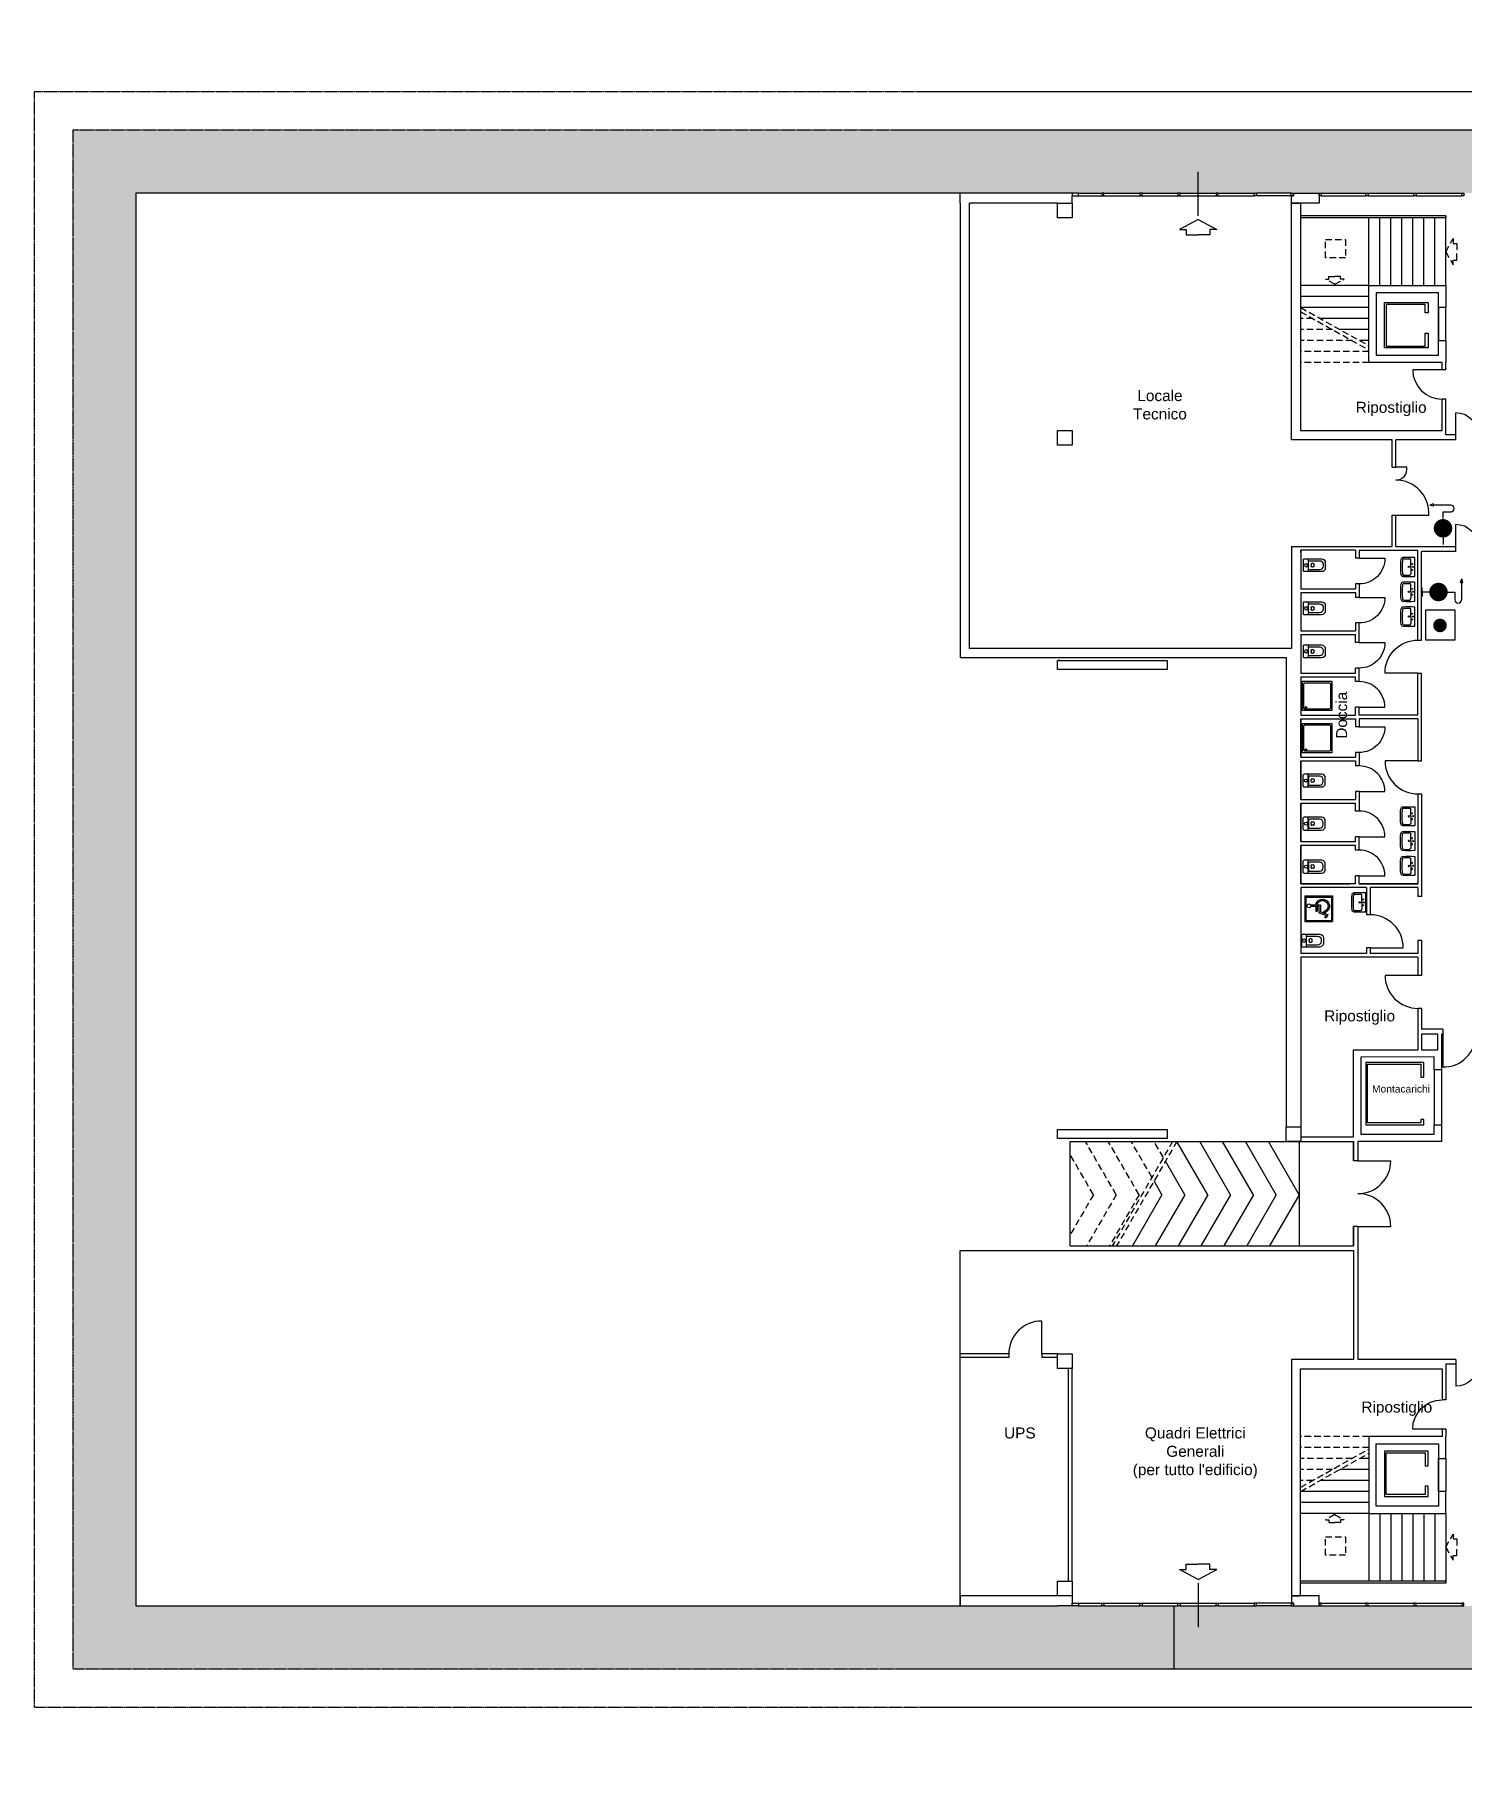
# Model space of a CAD drawing. Header units: millimetres. Extents: x 1226 to 2351, y 468 to 940.
# Drawn here: x 1225.7 to 1615.6, y 467.9 to 939.9 of the extents above; entities that cross this region are included whole.
import ezdxf
from ezdxf.enums import TextEntityAlignment as Align

# ---------------------------------------------------------------- set-up
doc = ezdxf.new("R2010")
doc.units = ezdxf.units.MM
for name, pattern in [('CONTINUA', [0]), ('HIDDEN', [0.375, 0.25, -0.125]), ('TRATTEGGIATA2', [0.375, 0.25, -0.125])]:
    doc.linetypes.add(name, pattern=pattern)
for name, color, linetype in [('arredi', 143, 'Continuous'), ('PROIEZIONI', 4, 'CONTINUA'), ('RETINI', 8, 'Continuous'), ('SEZIONI', 7, 'Continuous'), ('TESTO', 7, 'Continuous')]:
    doc.layers.add(name, color=color, linetype=linetype)
doc.styles.add('Arial', font='Arial.ttf')

# ---------------------------------------------------------------- blocks, each defined once
blk = doc.blocks.new('PORTA80')
at = {"ltscale": 0.5}
blk.add_line((0, 0), (80.1, 0), dxfattribs=at)
blk.add_arc((0, -0.1), 80.1, 0.0985, 90, dxfattribs=at)
blk = doc.blocks.new('ED012', base_point=(10.392, 7.794))
for p, q in [((10.391, 8.081), (9.881, 7.803)), ((10.391, 8.081), (10.901, 7.803)), ((9.881, 7.803), (10.068, 7.803)), ((10.068, 7.803), (10.068, 7.657)), ((10.068, 7.657), (10.391, 7.657)), ((10.714, 7.657), (10.391, 7.657)), ((10.901, 7.803), (10.714, 7.803)), ((10.714, 7.803), (10.714, 7.657))]:
    blk.add_line(p, q)
blk = doc.blocks.new('ED001', base_point=(1.838, 7.784))
blk.add_line((1.838, 7.784), (1.838, 8.781))
blk.add_arc((1.836, 7.784), 0.998, 89.8816, 180)
blk = doc.blocks.new('SANI202R')
for p, q in [((0.158, 0), (0.158, 0.232)), ((0.158, 0), (0.158, -0.232)), ((0.393, 0.282), (0.208, 0.282)), ((0.393, -0.282), (0.208, -0.282))]:
    blk.add_line(p, q)
blk.add_lwpolyline([(0.02, 0.305), (0.02, 0), (0.02, -0.305, 0.270322), (0.036, -0.325, 0.012971), (0.431, -0.325, 0.351801), (0.504, -0.25, 0.023121), (0.515, 0, 0.023121), (0.504, 0.25, 0.351801), (0.431, 0.325, 0.012971), (0.036, 0.325, 0.270322)], format="xyb", close=True)
for centre, radius in [((0.086, 0), 0.0175), ((0.117, 0.1), 0.015), ((0.23, 0), 0.023), ((0.117, -0.1), 0.015)]:
    blk.add_circle(centre, radius)
for centre, radius, start, end in [((0.208, 0.232), 0.05, 90, 180), ((0.398, 0.233), 0.0491, 20.30499, 95.87585), ((-2.256, 0.008), 2.711, 359.83594, 5.13403), ((-2.256, -0.008), 2.711, 354.86597, 0.16406), ((0.208, -0.232), 0.05, 180, 270), ((0.398, -0.233), 0.0491, 264.12415, 339.69501)]:
    blk.add_arc(centre, radius, start, end)
blk = doc.blocks.new('ED003', base_point=(0.838, 5.982))
for p, q in [((0.838, 5.982), (0.838, 6.482)), ((1.838, 5.982), (1.838, 6.482))]:
    blk.add_line(p, q)
for centre, start, end in [((0.838, 5.982), 0, 90), ((1.838, 5.982), 90, 180)]:
    blk.add_arc(centre, 0.5, start, end)
blk = doc.blocks.new('AR029', base_point=(2.753, 4.391))
for p, q in [((2.578, 4.371), (2.578, 3.891)), ((2.579, 4.262), (2.928, 4.262)), ((2.598, 4.391), (2.908, 4.391)), ((2.928, 3.891), (2.928, 4.371)), ((2.629, 4.226), (2.629, 3.947)), ((2.855, 4.246), (2.649, 4.246)), ((2.678, 3.791), (2.828, 3.791)), ((2.709, 4.118), (2.709, 4.16)), ((2.729, 4.18), (2.78, 4.18)), ((2.78, 4.098), (2.729, 4.098)), ((2.729, 3.847), (2.775, 3.847)), ((2.8, 4.16), (2.8, 4.118)), ((2.875, 3.947), (2.875, 4.226))]:
    blk.add_line(p, q)
blk.add_circle((2.753, 4.318), 0.0415)
for centre, radius, start, end in [((2.598, 4.371), 0.02, 90, 180), ((2.908, 4.371), 0.02, 0, 90), ((2.678, 3.891), 0.1, 180, 270), ((2.649, 4.226), 0.02, 90, 180), ((2.729, 3.947), 0.1, 180, 270), ((2.729, 4.16), 0.02, 90, 180), ((2.729, 4.118), 0.02, 180, 270), ((2.775, 3.947), 0.1, 270, 0), ((2.78, 4.16), 0.02, 0, 90), ((2.78, 4.118), 0.02, 270, 0), ((2.828, 3.891), 0.1, 270, 0), ((2.855, 4.226), 0.02, 0, 90)]:
    blk.add_arc(centre, radius, start, end)
blk = doc.blocks.new('HANDICAP')
for p, q in [((0, 13), (1, 13)), ((0, 13), (0, 11.917)), ((0.042, 12.958), (0.958, 12.958)), ((0.042, 12.958), (0.042, 11.958)), ((0.958, 12.958), (0.958, 11.958)), ((1, 13), (1, 11.917)), ((0.308, 12.571), (0.308, 12.513)), ((0.342, 12.778), (0.342, 12.392)), ((0.342, 12.392), (0.617, 12.392)), ((0.4, 12.764), (0.4, 12.571)), ((0.4, 12.571), (0.587, 12.571)), ((0.4, 12.513), (0.4, 12.45)), ((0.4, 12.513), (0.587, 12.513)), ((0.4, 12.45), (0.658, 12.45)), ((0.587, 12.571), (0.587, 12.513)), ((0.617, 12.392), (0.717, 12.108)), ((0.618, 12.288), (0.649, 12.199)), ((0.658, 12.45), (0.752, 12.185)), ((0.717, 12.108), (0.867, 12.167)), ((0.752, 12.185), (0.846, 12.221)), ((0.867, 12.167), (0.846, 12.221)), ((0, 11.917), (1, 11.917)), ((0.042, 11.958), (0.958, 11.958))]:
    blk.add_line(p, q)
for centre, radius, start, end in [((0.387, 12.837), 0.075, 280.10763, 232.96663), ((0.398, 12.311), 0.275, 109.08833, 335.8906), ((0.398, 12.311), 0.221, 114.03152, 353.9362)]:
    blk.add_arc(centre, radius, start, end)
blk = doc.blocks.new('SA8')
for p, q in [((0, 0), (0, 80)), ((0, 80), (80, 80)), ((4, 74), (6, 76)), ((4, 6), (4, 74)), ((6, 76), (74, 76)), ((74, 76), (76, 74)), ((76, 74), (76, 6)), ((80, 80), (80, 0)), ((80, 0), (0, 0)), ((6, 4), (4, 6)), ((74, 4), (6, 4)), ((76, 6), (74, 4))]:
    blk.add_line(p, q)
blk.add_circle((9.2, 8.7), 2)
blk = doc.blocks.new('PORTA9030')
at = {"ltscale": 0.5}
for p, q in [((29.4, 131.3), (0, 131.3)), ((0, 0), (89.8, 0))]:
    blk.add_line(p, q, dxfattribs=at)
for centre, radius, start, end in [((0, 125.6), 30, 270, 10.8434), ((0, 5.6), 90, 356.4047, 90)]:
    blk.add_arc(centre, radius, start, end, dxfattribs=at)

msp = doc.modelspace()

# ---------------------------------------------------------------- hatches: boundary and pattern name
at = {"layer": 'RETINI'}
h = msp.add_hatch(dxfattribs=at)
h.set_pattern_fill('AR-HBONE', color=256, scale=0.05)
h.set_pattern_definition([(45, (-292328.8126, 420394.8556), (7e-16, 7.184204897), [15.24, -5.08]), (135, (-292325.2205, 420398.4477), (7e-16, 7.184204897), [15.24, -5.08])])
h.paths.add_polyline_path([(2295.57, 907.54), (2296.58, 907.54), (2296.58, 908.85), (2298.53, 905.28), (2298.53, 913.89), (2320.53, 913.89), (2333.5, 896.66), (2334.02, 896.66), (2334.02, 893.9), (2334.02, 889.9), (2334.02, 517.89), (2334.02, 513.89), (2334.02, 511.12), (2331.53, 511.12), (2331.53, 508.51), (2320.53, 493.89), (2322.03, 493.89), (2331.53, 506.51), (2331.53, 493.89), (2320.53, 493.89), (2298.53, 493.89), (2298.53, 502.51), (2296.58, 498.94), (2296.58, 500.24), (2295.57, 500.24), (2295.57, 502.51), (2295.57, 504.77), (2295.59, 511.12), (2290.72, 511.12), (2290.12, 511.12), (2280.32, 511.12), (2279.72, 511.12), (2269.92, 511.12), (2269.32, 511.12), (2259.52, 511.12), (2258.92, 511.12), (2249.12, 511.12), (2248.52, 511.12), (2238.72, 511.12), (2238.12, 511.12), (2228.32, 511.12), (2227.72, 511.12), (2217.92, 511.12), (2217.32, 511.12), (2207.22, 511.12), (2207.22, 511.12), (2200.22, 511.12), (2199.62, 511.12), (2187.43, 511.12), (2186.83, 511.12), (2174.34, 511.12), (2173.74, 511.12), (2161.25, 511.12), (2160.65, 511.12), (2148.16, 511.12), (2148.16, 511.09), (2147.56, 511.09), (2135.07, 511.12), (2134.47, 511.12), (2121.98, 511.12), (2121.38, 511.12), (2108.89, 511.12), (2108.29, 511.12), (2095.8, 511.12), (2095.2, 511.12), (2083.02, 511.12), (2082.42, 511.12), (2075.72, 511.12), (2075.72, 511.12), (2075.12, 511.12), (2065.32, 511.12), (2064.72, 511.12), (2054.92, 511.12), (2054.32, 511.12), (2044.52, 511.12), (2043.92, 511.12), (2034.12, 511.12), (2033.52, 511.12), (2023.72, 511.12), (2023.12, 511.12), (2002.92, 511.12), (2002.32, 511.12), (1992.52, 511.12), (1991.92, 511.12), (1982.12, 511.12), (1981.52, 511.12), (1971.72, 511.12), (1971.12, 511.12), (1961.32, 511.12), (1960.72, 511.12), (1950.92, 511.12), (1950.32, 511.12), (1940.52, 511.12), (1939.92, 511.12), (1930.12, 511.12), (1929.52, 511.12), (1919.72, 511.12), (1919.12, 511.12), (1909.32, 511.12), (1908.72, 511.12), (1898.92, 511.12), (1898.32, 511.12), (1888.52, 511.12), (1887.92, 511.12), (1878.12, 511.12), (1877.52, 511.12), (1867.72, 511.12), (1867.12, 511.12), (1857.32, 511.12), (1856.72, 511.12), (1846.92, 511.12), (1846.32, 511.12), (1836.52, 511.12), (1835.92, 511.12), (1826.12, 511.12), (1825.52, 511.12), (1815.72, 511.12), (1815.12, 511.12), (1805.32, 511.12), (1804.72, 511.12), (1794.92, 511.12), (1794.32, 511.12), (1784.52, 511.12), (1783.92, 511.12), (1774.12, 511.12), (1773.52, 511.12), (1753.32, 511.12), (1752.72, 511.12), (1742.92, 511.12), (1742.32, 511.12), (1732.52, 511.12), (1731.92, 511.12), (1722.12, 511.12), (1721.52, 511.12), (1711.72, 511.12), (1711.12, 511.12), (1701.32, 511.12), (1700.72, 511.12), (1700.72, 511.12), (1693.42, 511.12), (1693.42, 511.12), (1681.23, 511.12), (1680.63, 511.12), (1668.14, 511.12), (1667.54, 511.12), (1655.05, 511.12), (1654.45, 511.12), (1641.96, 511.12), (1641.36, 511.12), (1628.87, 511.12), (1628.27, 511.12), (1615.78, 511.12), (1615.18, 511.12), (1602.69, 511.12), (1602.09, 511.12), (1589.6, 511.12), (1589, 511.12), (1576.82, 511.12), (1576.22, 511.12), (1569.22, 511.12), (1568.62, 511.12), (1559.12, 511.12), (1558.52, 511.12), (1548.72, 511.12), (1548.12, 511.12), (1538.32, 511.12), (1536.62, 511.12), (1536.62, 493.89), (2280.53, 493.89), (2280.53, 478.39), (2340.53, 478.39), (2340.53, 929.39), (2280.53, 929.39), (2280.53, 913.89), (1460.82, 913.89), (1236.22, 913.89), (1236.22, 493.89), (1460.82, 493.89), (1536.62, 493.89), (1536.62, 511.12), (1527.92, 511.12), (1527.32, 511.12), (1517.52, 511.12), (1516.92, 511.12), (1510.62, 511.12), (1508.82, 511.12), (1504.82, 511.12), (1478.3, 511.12), (1253.31, 511.12), (1253.31, 896.66), (1478.32, 896.66), (1508.82, 896.66), (1510.62, 896.66), (1516.92, 896.66), (1517.52, 896.66), (1527.32, 896.66), (1527.92, 896.66), (1537.72, 896.66), (1538.32, 896.66), (1548.12, 896.66), (1548.72, 896.66), (1558.52, 896.66), (1559.12, 896.66), (1568.62, 896.66), (1569.22, 896.66), (1576.22, 896.66), (1576.82, 896.66), (1589, 896.66), (1589.6, 896.66), (1602.09, 896.66), (1602.69, 896.66), (1615.18, 896.66), (1615.78, 896.66), (1628.27, 896.66), (1628.87, 896.66), (1641.36, 896.66), (1641.96, 896.66), (1654.45, 896.66), (1655.05, 896.66), (1667.54, 896.66), (1668.14, 896.66), (1680.63, 896.66), (1681.23, 896.66), (1693.42, 896.66), (1694.02, 896.66), (1700.72, 896.66), (1700.72, 896.66), (1701.32, 896.66), (1711.12, 896.66), (1711.72, 896.66), (1721.52, 896.66), (1722.12, 896.66), (1731.92, 896.66), (1732.52, 896.66), (1742.32, 896.66), (1742.92, 896.66), (1752.72, 896.66), (1753.32, 896.66), (1773.52, 896.66), (1774.12, 896.66), (1783.92, 896.66), (1784.52, 896.66), (1794.32, 896.66), (1794.92, 896.66), (1804.72, 896.66), (1805.32, 896.66), (1815.12, 896.66), (1815.72, 896.66), (1825.52, 896.66), (1826.12, 896.66), (1835.92, 896.66), (1836.52, 896.66), (1846.32, 896.66), (1846.92, 896.66), (1856.72, 896.66), (1857.32, 896.66), (1867.12, 896.66), (1867.72, 896.66), (1877.52, 896.66), (1878.12, 896.66), (1887.92, 896.66), (1888.52, 896.66), (1898.32, 896.66), (1898.92, 896.66), (1908.72, 896.66), (1909.32, 896.66), (1919.12, 896.66), (1919.72, 896.66), (1929.52, 896.66), (1930.12, 896.66), (1939.92, 896.66), (1940.52, 896.66), (1950.32, 896.66), (1950.92, 896.66), (1960.72, 896.66), (1961.32, 896.66), (1971.12, 896.66), (1971.72, 896.66), (1981.52, 896.66), (1982.12, 896.66), (1991.92, 896.66), (1992.52, 896.66), (2002.32, 896.66), (2002.92, 896.66), (2023.12, 896.66), (2023.72, 896.66), (2033.52, 896.66), (2034.12, 896.66), (2043.92, 896.66), (2044.52, 896.66), (2054.32, 896.66), (2054.92, 896.66), (2064.72, 896.66), (2065.32, 896.66), (2075.12, 896.66), (2075.72, 896.66), (2082.42, 896.66), (2083.02, 896.66), (2095.2, 896.66), (2095.8, 896.66), (2108.29, 896.66), (2108.89, 896.66), (2121.38, 896.66), (2121.98, 896.66), (2134.47, 896.66), (2135.07, 896.66), (2147.52, 896.66), (2148.12, 896.66), (2160.65, 896.66), (2161.25, 896.66), (2173.74, 896.66), (2174.34, 896.66), (2186.83, 896.66), (2187.43, 896.66), (2199.62, 896.66), (2200.22, 896.66), (2207.22, 896.66), (2207.22, 896.67), (2207.82, 896.67), (2217.32, 896.66), (2217.92, 896.66), (2227.72, 896.66), (2228.32, 896.66), (2238.12, 896.66), (2238.72, 896.66), (2248.52, 896.66), (2249.12, 896.66), (2258.92, 896.66), (2259.52, 896.66), (2269.32, 896.66), (2269.92, 896.66), (2279.72, 896.66), (2280.32, 896.66), (2290.12, 896.66), (2290.72, 896.66), (2295.62, 896.66), (2295.62, 902.45), (2295.61, 903.02), (2295.57, 903.02), (2295.57, 905.28)])
h.paths.add_polyline_path([(1670.92, 504.24), (1685.01, 504.24), (1685.01, 506.46), (1690.07, 501.81), (1685.01, 497.15), (1685.01, 499.38), (1670.92, 499.38)], flags=16)
h.paths.add_polyline_path([(1825.48, 504.24), (1839.56, 504.24), (1839.56, 506.46), (1844.63, 501.81), (1839.56, 497.15), (1839.56, 499.38), (1825.48, 499.38)], flags=16)
h.paths.add_polyline_path([(2178.37, 504.24), (2192.46, 504.24), (2192.46, 506.46), (2197.52, 501.81), (2192.46, 497.15), (2192.46, 499.38), (2178.37, 499.38)], flags=16)

# ---------------------------------------------------------------- linework, layer by layer
at = {"color": 1, "linetype": 'Continuous'}
for p, q in [((1605.3, 782.85), (1605.3, 774.74)), ((1613.41, 782.85), (1605.3, 782.85)), ((1613.41, 774.74), (1613.41, 782.85)), ((1605.3, 774.74), (1613.41, 774.74))]:
    msp.add_line(p, q, dxfattribs=at)
at = {"color": 1, "linetype": 'Continuous', "const_width": 1.84}
msp.add_lwpolyline([(1608.31, 778.67, 1), (1610.16, 778.67, 1)], format="xyb", close=True, dxfattribs=at)
at = {"layer": 'arredi', "color": 1}
for p, q in [((1607.48, 811.83), (1606.47, 811.52)), ((1607.48, 811.2), (1606.47, 811.52)), ((1606.85, 811.49), (1606.85, 811.52)), ((1607.48, 811.2), (1607.48, 811.83)), ((1612.17, 811.52), (1607.48, 811.52)), ((1610.06, 809.64), (1612.17, 809.64)), ((1610.06, 807.88), (1610.06, 809.64)), ((1610.06, 803.92), (1610.06, 800.72)), ((1604.35, 787.79), (1604.35, 789.05)), ((1614.84, 790.36), (1615.15, 791.37)), ((1614.84, 790.36), (1615.47, 790.36)), ((1615.47, 790.36), (1615.15, 791.37)), ((1615.15, 785.67), (1615.15, 790.36)), ((1607.55, 787.79), (1604.35, 787.79)), ((1604.35, 787.79), (1604.35, 786.53)), ((1607.55, 787.79), (1607.55, 787.79)), ((1611.28, 787.78), (1611.52, 787.78)), ((1611.51, 787.78), (1613.27, 787.78)), ((1611.52, 787.78), (1611.52, 787.78)), ((1613.27, 787.78), (1613.27, 785.67)), ((1613.27, 785.67), (1613.3, 785.67)), ((1615.12, 785.67), (1615.15, 785.67))]:
    msp.add_line(p, q, dxfattribs=at)
at = {"layer": 'arredi', "color": 1, "const_width": 2.52}
for points in [[(1611.32, 805.18, 1), (1608.8, 805.18, 1)], [(1608.81, 786.53, 1), (1608.81, 789.05, 1)]]:
    msp.add_lwpolyline(points, format="xyb", close=True, dxfattribs=at)
at = {"layer": 'arredi', "color": 1}
for centre, start, end in [((1612.17, 810.58), 270, 90), ((1614.21, 785.67), 180, 0)]:
    msp.add_arc(centre, 0.909, start, end, dxfattribs=at)
at = {"layer": 'PROIEZIONI', "ltscale": 0.5}
for p, q in [((1543.22, 890.46), (1543.22, 902.45)), ((1510.62, 896.66), (1516.92, 896.66)), ((1510.62, 895.86), (1516.92, 895.86)), ((1517.52, 896.66), (1527.32, 896.66)), ((1517.52, 895.86), (1527.32, 895.86)), ((1527.92, 896.66), (1537.72, 896.66)), ((1527.92, 895.86), (1537.72, 895.86)), ((1538.32, 896.66), (1548.12, 896.66)), ((1538.32, 895.86), (1548.12, 895.86)), ((1548.72, 896.66), (1558.52, 896.66)), ((1548.72, 895.86), (1558.52, 895.86)), ((1568.62, 896.66), (1559.12, 896.66)), ((1568.62, 895.86), (1559.12, 895.86)), ((1576.82, 896.66), (1589, 896.66)), ((1576.82, 895.86), (1589, 895.86)), ((1589.6, 896.66), (1602.09, 896.66)), ((1589.6, 895.86), (1602.09, 895.86)), ((1602.69, 896.66), (1615.18, 896.66)), ((1602.69, 895.86), (1615.18, 895.86)), ((1610.8, 890.4), (1571.22, 890.4)), ((1610.8, 889.9), (1571.22, 889.9)), ((1589.8, 871.4), (1589.8, 889.9)), ((1592.8, 871.4), (1592.8, 889.9)), ((1595.8, 871.4), (1595.8, 889.9)), ((1598.8, 871.4), (1598.8, 889.9)), ((1601.8, 871.4), (1601.8, 889.9)), ((1604.8, 871.4), (1604.8, 889.9)), ((1607.8, 871.4), (1607.8, 889.9)), ((1610.8, 890.4), (1610.8, 889.9)), ((1610.8, 871.4), (1610.8, 890.4)), ((1589.8, 871.4), (1571.22, 871.4)), ((1589.8, 868.4), (1571.22, 868.4)), ((1589.8, 865.4), (1571.22, 865.4)), ((1608.8, 865.4), (1608.8, 856.4)), ((1608.8, 856.4), (1608.8, 865.4)), ((1610.8, 856.4), (1610.8, 865.4)), ((1610.8, 856.4), (1610.8, 865.4)), ((1589.8, 862.4), (1576.58, 862.4)), ((1589.8, 859.4), (1581.95, 859.4)), ((1589.8, 856.4), (1587.31, 856.4)), ((1609.97, 667.19), (1609.97, 658.19)), ((1607.62, 657.42), (1607.62, 642.42)), ((1609.62, 657.42), (1609.62, 642.42)), ((1545.84, 623.35), (1537.44, 637.9)), ((1552.08, 623.35), (1543.68, 637.9)), ((1558.32, 623.35), (1549.92, 637.9)), ((1564.56, 623.35), (1556.16, 637.9)), ((1570.8, 623.35), (1562.4, 637.9)), ((1570.8, 637.9), (1570.8, 609.35)), ((1539.6, 623.35), (1534.32, 632.49)), ((1533.36, 623.35), (1525.28, 609.35)), ((1533.36, 623.35), (1531.2, 627.09)), ((1539.6, 623.35), (1531.52, 609.35)), ((1545.84, 623.35), (1537.76, 609.35)), ((1552.08, 623.35), (1544, 609.35)), ((1558.32, 623.35), (1550.24, 609.35)), ((1564.56, 623.35), (1556.48, 609.35)), ((1570.8, 623.35), (1562.72, 609.35)), ((1589.8, 548.39), (1581.95, 548.39)), ((1589.8, 551.39), (1587.31, 551.39)), ((1608.8, 551.39), (1608.8, 542.39)), ((1608.8, 542.39), (1608.8, 551.39)), ((1610.8, 551.39), (1610.8, 542.39)), ((1610.8, 551.39), (1610.8, 542.39)), ((1589.8, 545.39), (1576.58, 545.39)), ((1589.8, 542.39), (1571.22, 542.39)), ((1589.8, 539.39), (1571.22, 539.39)), ((1589.8, 536.39), (1571.22, 536.39)), ((1589.8, 536.39), (1589.8, 517.89)), ((1592.8, 536.39), (1592.8, 517.89)), ((1595.8, 536.39), (1595.8, 517.89)), ((1598.8, 536.39), (1598.8, 517.89)), ((1601.8, 536.39), (1601.8, 517.89)), ((1604.8, 536.39), (1604.8, 517.89)), ((1607.8, 536.39), (1607.8, 517.89)), ((1610.8, 536.39), (1610.8, 517.39)), ((1543.22, 517.32), (1543.22, 505.34)), ((1610.8, 517.89), (1571.22, 517.89)), ((1610.8, 517.39), (1571.22, 517.39)), ((1610.8, 517.39), (1610.8, 517.89)), ((1510.62, 511.92), (1516.92, 511.92)), ((1510.62, 511.12), (1516.92, 511.12)), ((1517.52, 511.92), (1527.32, 511.92)), ((1517.52, 511.12), (1527.32, 511.12)), ((1527.92, 511.92), (1537.72, 511.92)), ((1527.92, 511.12), (1537.72, 511.12)), ((1536.62, 511.12), (1536.62, 493.89)), ((1538.32, 511.92), (1548.12, 511.92)), ((1538.32, 511.12), (1548.12, 511.12)), ((1548.72, 511.92), (1558.52, 511.92)), ((1548.72, 511.12), (1558.52, 511.12)), ((1568.62, 511.92), (1559.12, 511.92)), ((1568.62, 511.12), (1559.12, 511.12)), ((1576.82, 511.92), (1589, 511.92)), ((1576.82, 511.12), (1589, 511.12)), ((1589.6, 511.92), (1602.09, 511.92)), ((1589.6, 511.12), (1602.09, 511.12)), ((1602.69, 511.92), (1615.18, 511.92)), ((1602.69, 511.12), (1615.18, 511.12))]:
    msp.add_line(p, q, dxfattribs=at)
at = {"layer": 'PROIEZIONI', "color": 143, "linetype": 'HIDDEN', "ltscale": 7}
for p, q in [((1577.99, 878.98), (1577.99, 883.98)), ((1577.99, 883.98), (1583.49, 883.98)), ((1583.49, 883.98), (1583.49, 878.98)), ((1610.85, 880.64), (1612.8, 884.21)), ((1612.8, 884.21), (1612.8, 882.9)), ((1612.8, 882.9), (1613.82, 882.9)), ((1613.82, 882.9), (1613.82, 880.64)), ((1583.49, 878.98), (1577.99, 878.98)), ((1610.85, 880.64), (1612.8, 877.07)), ((1612.8, 877.07), (1612.8, 878.38)), ((1612.8, 878.38), (1613.82, 878.38)), ((1613.82, 878.38), (1613.82, 880.64)), ((1578.89, 873.87), (1580.51, 873.87)), ((1578.89, 873.14), (1578.89, 873.87)), ((1582.12, 873.87), (1580.51, 873.87)), ((1582.12, 873.14), (1582.12, 873.87)), ((1577.96, 873.14), (1578.89, 873.14)), ((1580.51, 871.75), (1577.96, 873.14)), ((1580.51, 871.75), (1583.05, 873.14)), ((1583.05, 873.14), (1582.12, 873.14)), ((1571.22, 865.4), (1589.8, 855)), ((1571.22, 864.24), (1589.8, 853.85)), ((1574.52, 862.4), (1571.21, 862.4)), ((1579.88, 859.4), (1571.21, 859.4)), ((1585.25, 856.4), (1571.21, 856.4)), ((1589.8, 853.4), (1571.21, 853.4)), ((1589.8, 850.4), (1571.21, 850.4)), ((1520.88, 623.35), (1512.48, 637.9)), ((1527.12, 623.35), (1518.72, 637.9)), ((1536.28, 637.9), (1519.8, 609.35)), ((1537.44, 637.9), (1520.96, 609.35)), ((1530.62, 628.1), (1524.96, 637.9)), ((1533.74, 633.5), (1531.2, 637.9)), ((1514.64, 623.35), (1508.3, 634.33)), ((1514.64, 623.35), (1508.3, 612.37)), ((1520.88, 623.35), (1512.8, 609.35)), ((1527.12, 623.35), (1519.04, 609.35)), ((1589.8, 557.39), (1571.21, 557.39)), ((1589.8, 554.39), (1571.21, 554.39)), ((1571.22, 543.55), (1589.8, 553.94)), ((1571.22, 542.39), (1589.8, 552.78)), ((1585.25, 551.39), (1571.21, 551.39)), ((1579.88, 548.39), (1571.21, 548.39)), ((1574.52, 545.39), (1571.21, 545.39)), ((1580.51, 536.04), (1577.96, 534.64)), ((1577.96, 534.64), (1578.89, 534.64)), ((1578.89, 534.64), (1578.89, 533.92)), ((1578.89, 533.92), (1580.51, 533.92)), ((1580.51, 536.04), (1583.05, 534.64)), ((1582.12, 533.92), (1580.51, 533.92)), ((1582.12, 534.64), (1582.12, 533.92)), ((1583.05, 534.64), (1582.12, 534.64)), ((1577.99, 524.98), (1577.99, 529.98)), ((1577.99, 529.98), (1583.49, 529.98)), ((1583.49, 529.98), (1583.49, 524.98)), ((1610.85, 527.14), (1612.8, 530.71)), ((1612.8, 530.71), (1612.8, 529.41)), ((1612.8, 529.41), (1613.82, 529.41)), ((1613.82, 529.41), (1613.82, 527.14)), ((1583.49, 524.98), (1577.99, 524.98)), ((1610.85, 527.14), (1612.8, 523.58)), ((1612.8, 523.58), (1612.8, 524.88)), ((1612.8, 524.88), (1613.82, 524.88)), ((1613.82, 524.88), (1613.82, 527.14))]:
    msp.add_line(p, q, dxfattribs=at)
at = {"layer": 'PROIEZIONI', "ltscale": 0.5}
msp.add_lwpolyline([(1478.32, 896.66), (1253.31, 896.66), (1253.31, 511.12), (1478.3, 511.12)], dxfattribs=at)
for points in [[(1605.2, 858.4), (1606, 858.4), (1606, 854.4), (1594.09, 854.4), (1594.09, 866.77), (1606, 866.77), (1606, 864), (1605.2, 864), (1605.2, 866.27), (1594.59, 866.27), (1594.59, 854.9), (1605.2, 854.9)], [(1604.02, 655.42), (1604.82, 655.42), (1604.82, 659.42), (1588.98, 659.42), (1588.98, 642.42), (1604.82, 642.42), (1604.82, 643.82), (1604.02, 643.82), (1604.02, 642.92), (1589.48, 642.92), (1589.48, 658.92), (1604.02, 658.92)], [(1605.2, 549.39), (1606, 549.39), (1606, 553.39), (1594.09, 553.39), (1594.09, 541.02), (1606, 541.02), (1606, 543.79), (1605.2, 543.79), (1605.2, 541.52), (1594.59, 541.52), (1594.59, 552.89), (1605.2, 552.89)]]:
    msp.add_lwpolyline(points, close=True, dxfattribs=at)
msp.add_arc((1610.27, 666.9), 8.7, 268.0249, 1.8628, dxfattribs=at)
at = {"layer": 'SEZIONI', "linetype": 'TRATTEGGIATA2', "ltscale": 0.5}
for p, q in [((1225.72, 483.39), (1225.72, 924.39)), ((1225.72, 924.39), (1468.72, 924.39)), ((1236.22, 493.89), (1236.22, 913.89)), ((1236.22, 913.89), (1460.82, 913.89)), ((1460.82, 493.89), (1236.22, 493.89)), ((1468.72, 483.39), (1225.72, 483.39))]:
    msp.add_line(p, q, dxfattribs=at)
at = {"layer": 'SEZIONI', "ltscale": 0.5}
for p, q in [((1478.3, 895.87), (1478.3, 896.66)), ((1508.82, 896.66), (1478.3, 896.66)), ((1478.3, 893.87), (1478.3, 895.87)), ((1478.3, 895.87), (1478.3, 895.87)), ((1478.32, 893.87), (1478.32, 769.89)), ((1480.82, 772.39), (1480.82, 893.87)), ((1504.82, 893.87), (1480.82, 893.87)), ((1508.82, 893.9), (1508.82, 895.86)), ((1609.8, 848.4), (1609.8, 850.4)), ((1610.8, 848.4), (1610.8, 850.4)), ((1610.8, 848.4), (1609.8, 848.4)), ((1610.8, 840.4), (1609.8, 840.4)), ((1609.8, 831.86), (1609.8, 840.4)), ((1610.8, 830.66), (1610.8, 840.4)), ((1596.21, 821.9), (1596.21, 829.36)), ((1597.2, 821.9), (1597.2, 829.36)), ((1613.56, 830.66), (1610.8, 830.66)), ((1613.56, 829.36), (1610.8, 829.36)), ((1613.56, 829.36), (1613.56, 830.66)), ((1596.21, 821.9), (1597.2, 821.9)), ((1596.21, 800.19), (1596.21, 808.77)), ((1596.21, 808.77), (1597.2, 808.77)), ((1597.2, 800.19), (1597.2, 808.77)), ((1568.71, 800.19), (1568.71, 772.39)), ((1568.71, 800.19), (1596.21, 800.19)), ((1571.22, 799.19), (1571.22, 788.69)), ((1571.22, 798.59), (1571.22, 799.19)), ((1586.22, 799.19), (1571.22, 799.19)), ((1586.22, 799.19), (1586.22, 797.01)), ((1587.22, 799.19), (1587.22, 797.01)), ((1587.22, 799.19), (1603.22, 799.19)), ((1597.2, 800.19), (1613.56, 800.19)), ((1603.22, 774.69), (1603.22, 799.19)), ((1604.22, 774.69), (1604.22, 798.89)), ((1613.56, 798.89), (1604.22, 798.89)), ((1613.56, 798.89), (1613.56, 800.19)), ((1587.22, 797.01), (1586.22, 797.01)), ((1571.22, 788.69), (1586.22, 788.69)), ((1586.22, 790.01), (1586.22, 788.69)), ((1587.22, 790.01), (1586.22, 790.01)), ((1587.22, 790.01), (1587.22, 786.34)), ((1571.22, 787.69), (1571.22, 777.19)), ((1571.22, 787.69), (1586.22, 787.69)), ((1586.22, 787.69), (1586.22, 786.34)), ((1587.22, 786.34), (1586.22, 786.34)), ((1586.22, 779.34), (1586.22, 777.19)), ((1587.22, 779.34), (1586.22, 779.34)), ((1587.22, 774.03), (1587.22, 779.34)), ((1571.22, 777.19), (1586.22, 777.19)), ((1571.22, 776.19), (1586.22, 776.19)), ((1571.22, 776.19), (1571.22, 765.69)), ((1586.22, 774.03), (1586.22, 776.19)), ((1603.22, 774.69), (1604.22, 774.69)), ((1478.32, 769.89), (1567.22, 769.89)), ((1568.71, 772.39), (1480.82, 772.39)), ((1505.33, 769.33), (1505.33, 769.39)), ((1567.22, 769.89), (1567.22, 641.9)), ((1587.22, 774.03), (1586.22, 774.03)), ((1571.22, 765.69), (1586.22, 765.69)), ((1571.22, 764.69), (1571.22, 754.19)), ((1571.22, 764.69), (1586.22, 764.69)), ((1587.22, 767.03), (1586.22, 767.03)), ((1586.22, 765.69), (1586.22, 767.03)), ((1586.22, 763.36), (1586.22, 764.69)), ((1587.22, 763.36), (1587.22, 767.03)), ((1603.22, 754.19), (1603.22, 765.69)), ((1603.22, 765.69), (1604.22, 765.69)), ((1604.22, 741.69), (1604.22, 765.69)), ((1587.22, 763.36), (1586.22, 763.36)), ((1586.22, 754.19), (1586.22, 756.36)), ((1587.22, 756.36), (1586.22, 756.36)), ((1587.22, 754.19), (1587.22, 756.36)), ((1571.22, 754.79), (1571.22, 754.19)), ((1571.22, 754.19), (1586.22, 754.19)), ((1571.22, 752.59), (1571.22, 753.19)), ((1571.22, 753.19), (1586.22, 753.19)), ((1571.22, 753.19), (1571.22, 742.69)), ((1571.22, 742.69), (1571.22, 753.19)), ((1586.22, 753.19), (1586.22, 751.01)), ((1587.22, 751.01), (1586.22, 751.01)), ((1603.22, 754.19), (1587.22, 754.19)), ((1603.22, 753.19), (1587.22, 753.19)), ((1587.22, 753.19), (1587.22, 751.01)), ((1603.22, 753.19), (1603.22, 741.69)), ((1571.22, 742.69), (1586.22, 742.69)), ((1571.22, 741.69), (1586.22, 741.69)), ((1571.22, 741.69), (1571.22, 731.19)), ((1571.22, 731.19), (1571.22, 741.69)), ((1587.22, 744.01), (1586.22, 744.01)), ((1586.22, 744.01), (1586.22, 742.69)), ((1586.22, 741.69), (1586.22, 740.34)), ((1587.22, 744.01), (1587.22, 740.34)), ((1603.22, 741.69), (1604.22, 741.69)), ((1587.22, 740.34), (1586.22, 740.34)), ((1587.22, 733.34), (1586.22, 733.34)), ((1586.22, 733.34), (1586.22, 731.19)), ((1587.22, 733.34), (1587.22, 728.03)), ((1603.22, 732.69), (1603.22, 708.19)), ((1603.22, 732.69), (1604.22, 732.69)), ((1604.22, 732.69), (1604.22, 704.69)), ((1571.22, 731.19), (1586.22, 731.19)), ((1571.22, 730.19), (1571.22, 719.69)), ((1571.22, 719.69), (1571.22, 730.19)), ((1571.22, 730.19), (1586.22, 730.19)), ((1586.22, 728.03), (1586.22, 730.19)), ((1587.22, 728.03), (1586.22, 728.03)), ((1571.22, 719.69), (1586.22, 719.69)), ((1571.22, 718.69), (1571.22, 708.19)), ((1571.22, 708.19), (1571.22, 718.69)), ((1571.22, 718.69), (1586.22, 718.69)), ((1587.22, 721.03), (1586.22, 721.03)), ((1586.22, 719.69), (1586.22, 721.03)), ((1586.22, 717.36), (1586.22, 718.69)), ((1587.22, 717.36), (1587.22, 721.03)), ((1587.22, 717.36), (1586.22, 717.36)), ((1571.22, 708.79), (1571.22, 708.19)), ((1571.22, 708.19), (1584.62, 708.19)), ((1586.22, 708.19), (1571.22, 708.19)), ((1587.22, 710.36), (1586.22, 710.36)), ((1586.22, 708.19), (1586.22, 710.36)), ((1587.22, 708.19), (1587.22, 710.36)), ((1603.22, 708.19), (1587.22, 708.19)), ((1587.22, 708.19), (1603.22, 708.19)), ((1589.22, 707.19), (1571.22, 707.19)), ((1571.22, 707.19), (1571.22, 689.19)), ((1571.22, 707.19), (1571.22, 689.19)), ((1589.22, 707.19), (1589.22, 699.72)), ((1590.22, 707.19), (1590.22, 699.72)), ((1603.22, 707.19), (1590.22, 707.19)), ((1603.22, 707.19), (1603.22, 704.69)), ((1604.22, 704.69), (1603.22, 704.69)), ((1590.22, 699.72), (1589.22, 699.72)), ((1589.22, 689.19), (1571.22, 689.19)), ((1589.22, 690.72), (1589.22, 689.19)), ((1590.22, 690.72), (1589.22, 690.72)), ((1590.22, 690.72), (1590.22, 689.19)), ((1603.22, 689.19), (1590.22, 689.19)), ((1603.22, 692.69), (1603.22, 689.19)), ((1604.22, 692.69), (1603.22, 692.69)), ((1604.22, 692.69), (1604.22, 683.19)), ((1603.22, 688.19), (1571.22, 688.19)), ((1571.22, 688.19), (1571.22, 641.9)), ((1603.22, 688.19), (1603.22, 683.19)), ((1604.22, 683.19), (1603.22, 683.19)), ((1604.22, 674.19), (1603.22, 674.19)), ((1603.22, 674.19), (1603.22, 662.9)), ((1604.22, 674.19), (1604.22, 668.49)), ((1609.97, 668.49), (1604.22, 668.49)), ((1608.62, 667.19), (1604.22, 667.19)), ((1604.22, 667.19), (1604.22, 662.9)), ((1608.62, 662.9), (1608.62, 667.19)), ((1609.97, 667.19), (1609.62, 667.19)), ((1609.97, 668.49), (1609.97, 667.19)), ((1508.3, 637.9), (1585.62, 637.9)), ((1508.3, 609.35), (1508.3, 637.9)), ((1571.22, 639.1), (1585.62, 639.1)), ((1585.62, 637.9), (1585.62, 632.63)), ((1586.82, 637.9), (1586.82, 632.63)), ((1586.82, 632.63), (1585.62, 632.63)), ((1585.62, 614.63), (1585.62, 609.35)), ((1586.82, 614.63), (1585.62, 614.63)), ((1586.82, 614.63), (1586.82, 578.36)), ((1508.3, 609.35), (1585.62, 609.35)), ((1478.3, 511.12), (1478.3, 608.15)), ((1478.3, 511.12), (1478.3, 608.15)), ((1478.3, 608.15), (1585.62, 608.15)), ((1585.62, 608.15), (1585.62, 578.36)), ((1491.56, 579.89), (1491.56, 578.89)), ((1500.56, 579.89), (1500.56, 578.89)), ((1609.8, 575.86), (1609.8, 567.39)), ((1613.56, 578.36), (1610.8, 578.36)), ((1610.8, 577.06), (1610.8, 567.39)), ((1613.56, 577.06), (1610.8, 577.06)), ((1613.56, 578.36), (1613.56, 577.06)), ((1610.8, 567.39), (1609.8, 567.39)), ((1609.8, 559.39), (1609.8, 557.39)), ((1610.8, 559.39), (1609.8, 559.39)), ((1610.8, 559.39), (1610.8, 557.39)), ((1478.3, 513.92), (1478.3, 511.92)), ((1504.82, 513.92), (1478.3, 513.92)), ((1478.3, 511.92), (1478.3, 511.12)), ((1478.3, 511.92), (1478.3, 511.92)), ((1478.3, 511.12), (1504.82, 511.12)), ((1508.82, 511.12), (1504.82, 511.12)), ((1508.82, 513.89), (1508.82, 511.92))]:
    msp.add_line(p, q, dxfattribs=at)
at = {"layer": 'SEZIONI'}
for p, q in [((1491.56, 579.89), (1478.3, 579.89)), ((1491.56, 578.89), (1478.3, 578.89)), ((1504.82, 579.89), (1500.56, 579.89)), ((1504.82, 578.89), (1500.56, 578.89)), ((1507.82, 517.89), (1507.82, 575.89)), ((1508.82, 517.89), (1508.82, 575.89))]:
    msp.add_line(p, q, dxfattribs=at)
at = {"layer": 'SEZIONI', "ltscale": 0.5}
for points in [[(1468.72, 924.39), (2270.03, 924.39), (2270.03, 939.89), (2351.03, 939.89), (2351.03, 467.89), (2270.03, 467.89), (2270.03, 483.39), (1468.72, 483.39)], [(1460.82, 913.89), (2280.53, 913.89), (2280.53, 929.39), (2340.53, 929.39), (2340.53, 478.39), (2280.53, 478.39), (2280.53, 493.89), (1460.82, 493.89)], [(1568.71, 829.36), (1568.71, 893.87), (1571.21, 893.87), (1571.21, 831.86), (1609.8, 831.86)], [(1609.8, 850.4), (1589.8, 850.4), (1589.8, 871.4), (1610.8, 871.4), (1610.8, 865.4), (1608.8, 865.4), (1608.8, 869.4), (1591.8, 869.4), (1591.8, 852.4), (1608.8, 852.4), (1608.8, 856.4), (1610.8, 856.4), (1610.8, 850.4)], [(1596.21, 829.36), (1568.71, 829.36)], [(1610.8, 829.36), (1597.2, 829.36)], [(1609.62, 667.19), (1609.62, 657.42), (1607.62, 657.42), (1607.62, 660.94), (1587.62, 660.9), (1587.62, 639.9), (1607.62, 639.9), (1607.62, 642.42), (1609.62, 642.42), (1609.62, 637.9), (1586.82, 637.9)], [(1585.62, 639.1), (1585.62, 662.9), (1603.22, 662.9)], [(1604.22, 662.9), (1608.62, 662.9)], [(1585.62, 632.63), (1585.62, 637.9)], [(1585.62, 609.35), (1585.62, 614.63)], [(1585.62, 578.36), (1568.71, 578.36), (1568.71, 513.86), (1571.21, 513.86), (1571.21, 575.86), (1609.8, 575.86)], [(1610.8, 578.36), (1586.82, 578.36)], [(1609.8, 557.39), (1589.8, 557.39), (1589.8, 536.39), (1610.8, 536.39), (1610.8, 542.39), (1608.8, 542.39), (1608.8, 538.39), (1591.8, 538.39), (1591.8, 555.39), (1608.8, 555.39), (1608.8, 551.39), (1610.8, 551.39), (1610.8, 557.39)]]:
    msp.add_lwpolyline(points, dxfattribs=at)
for points in [[(1504.82, 889.9), (1504.82, 893.9), (1508.82, 893.9), (1508.82, 889.9)], [(1508.82, 896.66), (1508.82, 895.86), (1510.62, 895.86), (1510.62, 896.66)], [(1516.92, 896.66), (1516.92, 895.86), (1517.52, 895.86), (1517.52, 896.66)], [(1527.32, 896.66), (1527.32, 895.86), (1527.92, 895.86), (1527.92, 896.66)], [(1537.72, 896.66), (1537.72, 895.86), (1538.32, 895.86), (1538.32, 896.66)], [(1548.12, 896.66), (1548.12, 895.86), (1548.72, 895.86), (1548.72, 896.66)], [(1559.12, 896.66), (1559.12, 895.86), (1558.52, 895.86), (1558.52, 896.66)], [(1569.22, 896.66), (1569.22, 895.86), (1568.62, 895.86), (1568.62, 896.66)], [(1568.72, 893.87), (1568.72, 895.87), (1569.22, 895.87), (1569.22, 896.66), (1576.22, 896.66), (1576.22, 893.87)], [(1576.22, 895.86), (1576.22, 896.66), (1576.82, 896.66), (1576.82, 895.86)], [(1589, 895.86), (1589, 896.66), (1589.6, 896.66), (1589.6, 895.86)], [(1602.09, 895.86), (1602.09, 896.66), (1602.69, 896.66), (1602.69, 895.86)], [(1615.18, 895.86), (1615.18, 896.66), (1615.78, 896.66), (1615.78, 895.86)], [(1504.82, 827.89), (1504.82, 831.89), (1508.82, 831.89), (1508.82, 827.89)], [(1504.82, 766.64), (1504.82, 769.14), (1534.82, 769.14), (1534.82, 766.64)], [(1504.82, 638.65), (1504.82, 641.15), (1534.82, 641.15), (1534.82, 638.65)], [(1567.22, 637.9), (1567.22, 641.9), (1571.22, 641.9), (1571.22, 637.9)], [(1504.82, 575.89), (1504.82, 579.89), (1508.82, 579.89), (1508.82, 575.89)], [(1504.82, 513.89), (1504.82, 517.89), (1508.82, 517.89), (1508.82, 513.89)], [(1508.82, 511.12), (1508.82, 511.92), (1510.62, 511.92), (1510.62, 511.12)], [(1516.92, 511.12), (1516.92, 511.92), (1517.52, 511.92), (1517.52, 511.12)], [(1527.32, 511.12), (1527.32, 511.92), (1527.92, 511.92), (1527.92, 511.12)], [(1537.72, 511.12), (1537.72, 511.92), (1538.32, 511.92), (1538.32, 511.12)], [(1548.12, 511.12), (1548.12, 511.92), (1548.72, 511.92), (1548.72, 511.12)], [(1559.12, 511.12), (1559.12, 511.92), (1558.52, 511.92), (1558.52, 511.12)], [(1569.22, 511.12), (1569.22, 511.92), (1568.62, 511.92), (1568.62, 511.12)], [(1568.72, 513.92), (1568.72, 511.92), (1569.22, 511.92), (1569.22, 511.12), (1576.22, 511.12), (1576.22, 513.92)], [(1576.22, 511.92), (1576.22, 511.12), (1576.82, 511.12), (1576.82, 511.92)], [(1589, 511.92), (1589, 511.12), (1589.6, 511.12), (1589.6, 511.92)], [(1602.09, 511.92), (1602.09, 511.12), (1602.69, 511.12), (1602.69, 511.92)], [(1615.18, 511.92), (1615.18, 511.12), (1615.78, 511.12), (1615.78, 511.92)]]:
    msp.add_lwpolyline(points, close=True, dxfattribs=at)

# ---------------------------------------------------------------- block references
at = {"layer": 'arredi', "ltscale": 0.5}
for name, p, xscale, yscale, zscale, rotation in [('AR029', (1571.94, 795.1), -10, 10, 10, 90), ('SANI202R', (1602.57, 794.63), 8, 8, 8, 180), ('SANI202R', (1602.57, 787.86), 8, 8, 8, 180), ('AR029', (1571.94, 783.35), -10, 10, 10, 90), ('SANI202R', (1602.57, 781.09), 8, 8, 8, 180), ('AR029', (1571.94, 771.6), -10, 10, 10, 90), ('AR029', (1571.94, 736.34), 10, 10, 10, 90), ('AR029', (1571.94, 724.59), 10, 10, 10, 90), ('AR029', (1571.94, 712.84), 10, 10, 10, 90), ('HANDICAP', (1663.34, 704.86), -7, 7, 7, 90), ('SANI202R', (1589.17, 703.11), 8, 8, 8, 180), ('AR029', (1571.4, 692.68), -10, 10, 10, 90)]:
    msp.add_blockref(name, p, dxfattribs=dict(at, xscale=xscale, yscale=yscale, zscale=zscale, rotation=rotation))
for name, p, xscale, yscale, zscale in [('SA8', (1571.72, 755.44), 0.1, 0.1, 0.1), ('SA8', (1571.72, 743.94), 0.1, 0.1, 0.1), ('SANI202R', (1602.57, 726.6), -8, 8, 8), ('SANI202R', (1602.57, 719.83), -8, 8, 8), ('SANI202R', (1602.57, 713.06), -8, 8, 8)]:
    msp.add_blockref(name, p, dxfattribs=dict(at, xscale=xscale, yscale=yscale, zscale=zscale))
at = {"layer": 'PROIEZIONI', "color": 143, "linetype": 'HIDDEN', "ltscale": 7, "xscale": 10, "yscale": 10, "zscale": 10}
msp.add_blockref('ED012', (1543.22, 886.61), dxfattribs=at)
at = {"layer": 'PROIEZIONI', "ltscale": 0.5}
for name, p, xscale, yscale, zscale, rotation in [('PORTA80', (1609.8, 848.4), 0.1, 0.1, 0.1, 180), ('ED001', (1587.22, 797.01), -7, 7, 7, 270), ('ED001', (1587.22, 786.34), -7, 7, 7, 270), ('ED001', (1603.22, 765.69), -9, 9, 9, 89.99999999999967), ('ED001', (1587.22, 774.03), -7, 7, 7, 270), ('ED001', (1587.22, 756.36), 7, 7, 7, 270.0000000000001), ('ED001', (1587.22, 751.01), -7, 7, 7, 270), ('ED001', (1603.22, 741.69), 9, 9, 9, 90), ('ED001', (1587.22, 733.34), 7, 7, 7, 270.0000000000001), ('ED001', (1587.22, 721.03), 7, 7, 7, 270), ('ED001', (1587.22, 710.36), 7, 7, 7, 270), ('ED001', (1590.22, 690.72), 9, 9, 9, 269.9999999999994), ('ED001', (1603.22, 683.19), 9, 9, 9, 90), ('ED003', (1586.82, 632.63), 18, 18, 18, 269.9999999999995), ('ED003', (1613.56, 577.06), -12, 12, 12, 180)]:
    msp.add_blockref(name, p, dxfattribs=dict(at, xscale=xscale, yscale=yscale, zscale=zscale, rotation=rotation))
for name, p, xscale, yscale, zscale in [('ED003', (1613.56, 830.66), 12, 12, 12), ('PORTA9030', (1597.2, 808.77), 0.1, 0.1, 0.1), ('ED003', (1613.56, 800.19), 12, 12, 12), ('ED001', (1500.56, 579.89), 9, 9, 9), ('PORTA80', (1609.8, 559.39), -0.1, 0.1, 0.1)]:
    msp.add_blockref(name, p, dxfattribs=dict(at, xscale=xscale, yscale=yscale, zscale=zscale))
at = {"layer": 'PROIEZIONI', "color": 143, "linetype": 'HIDDEN', "ltscale": 7, "xscale": -10, "yscale": 10, "zscale": 10, "rotation": 180}
msp.add_blockref('ED012', (1543.22, 521.18), dxfattribs=at)

# ---------------------------------------------------------------- texts
at = {"layer": 'TESTO', "ltscale": 0.5, "style": 'Arial'}
for s, height, p in [('Ripostiglio', 3, (1595.91, 836.69)), ('Montacarichi', 2, (1598.6, 651.23))]:
    msp.add_text(s, height=height, dxfattribs=at).set_placement(p, align=Align.CENTER)
msp.add_text('Doccia', height=3, rotation=90, dxfattribs=at).set_placement((1583.87, 754.17), align=Align.CENTER)
at = {"layer": 'TESTO', "char_height": 3, "attachment_point": 2, "style": 'Arial'}
for s, insert, width in [('Locale Tecnico', (1532.82, 842.89), 19.1674), ('Ripostiglio', (1587.31, 673.64), 19.3342), ('Ripostiglio', (1597.45, 566.9), 19.3342), ('UPS', (1494.58, 559.83), 12.2766), ("Quadri Elettrici Generali\\P(per tutto l'edificio)", (1542.45, 559.83), 33.8881)]:
    msp.add_mtext(s, dxfattribs=dict(at, insert=insert, width=width))

doc.saveas('drawing.dxf')
